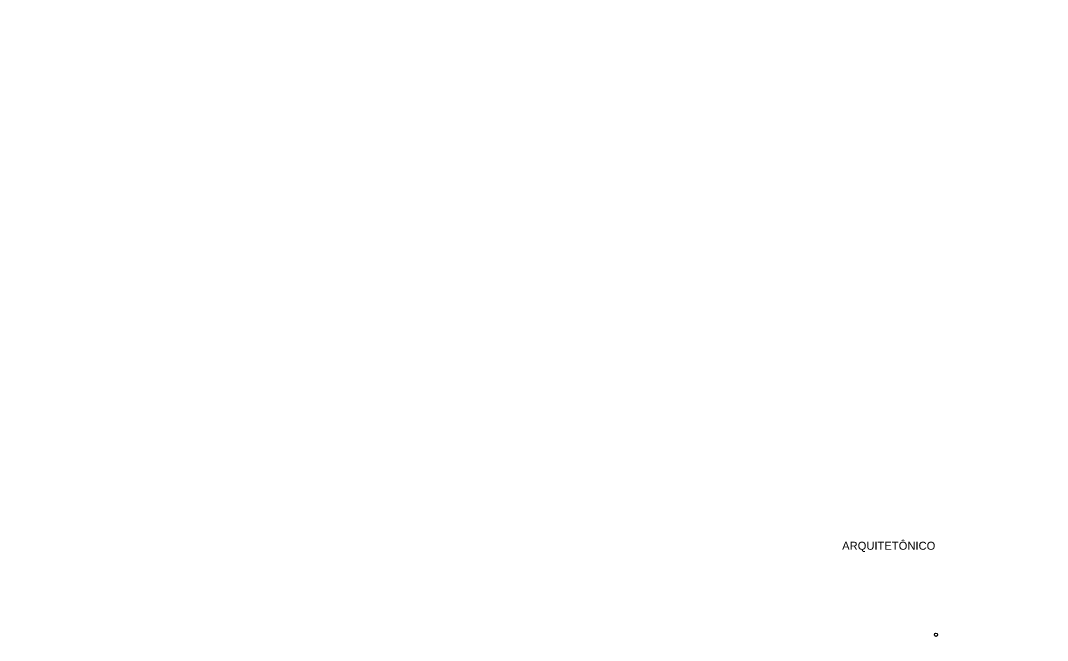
# Model space of a CAD drawing. Extents: x 0 to 11638, y -6007 to 0.
# Drawn here: x 9517.8 to 9614, y -3534.8 to -3476.7 of the extents above; entities that cross this region are included whole.
import ezdxf

# ---------------------------------------------------------------- set-up
doc = ezdxf.new("R2010")
doc.units = 0
doc.layers.add('ARQ - Textos', color=4, linetype='CONTINUOUS', lineweight=5)
doc.layers.add('Elétrica', color=30, linetype='CONTINUOUS', lineweight=20)
doc.styles.get("Standard").update_dxf_attribs({"font": 'arial.ttf', "height": 0.15})

msp = doc.modelspace()

# ---------------------------------------------------------------- linework, layer by layer
at = {"layer": 'Elétrica', "lineweight": -2}
msp.add_circle((9603.549, -3534.221), 0.15, dxfattribs=at)

# ---------------------------------------------------------------- texts
at = {"layer": 'ARQ - Textos', "linetype": 'Continuous', "insert": (9594.759, -3525.508), "char_height": 0.75, "attachment_point": 1}
msp.add_mtext_dynamic_manual_height_columns('ARQUITETÔNICO', width=40.70825, gutter_width=10.045, heights=[0], dxfattribs=at)

doc.saveas('drawing.dxf')
